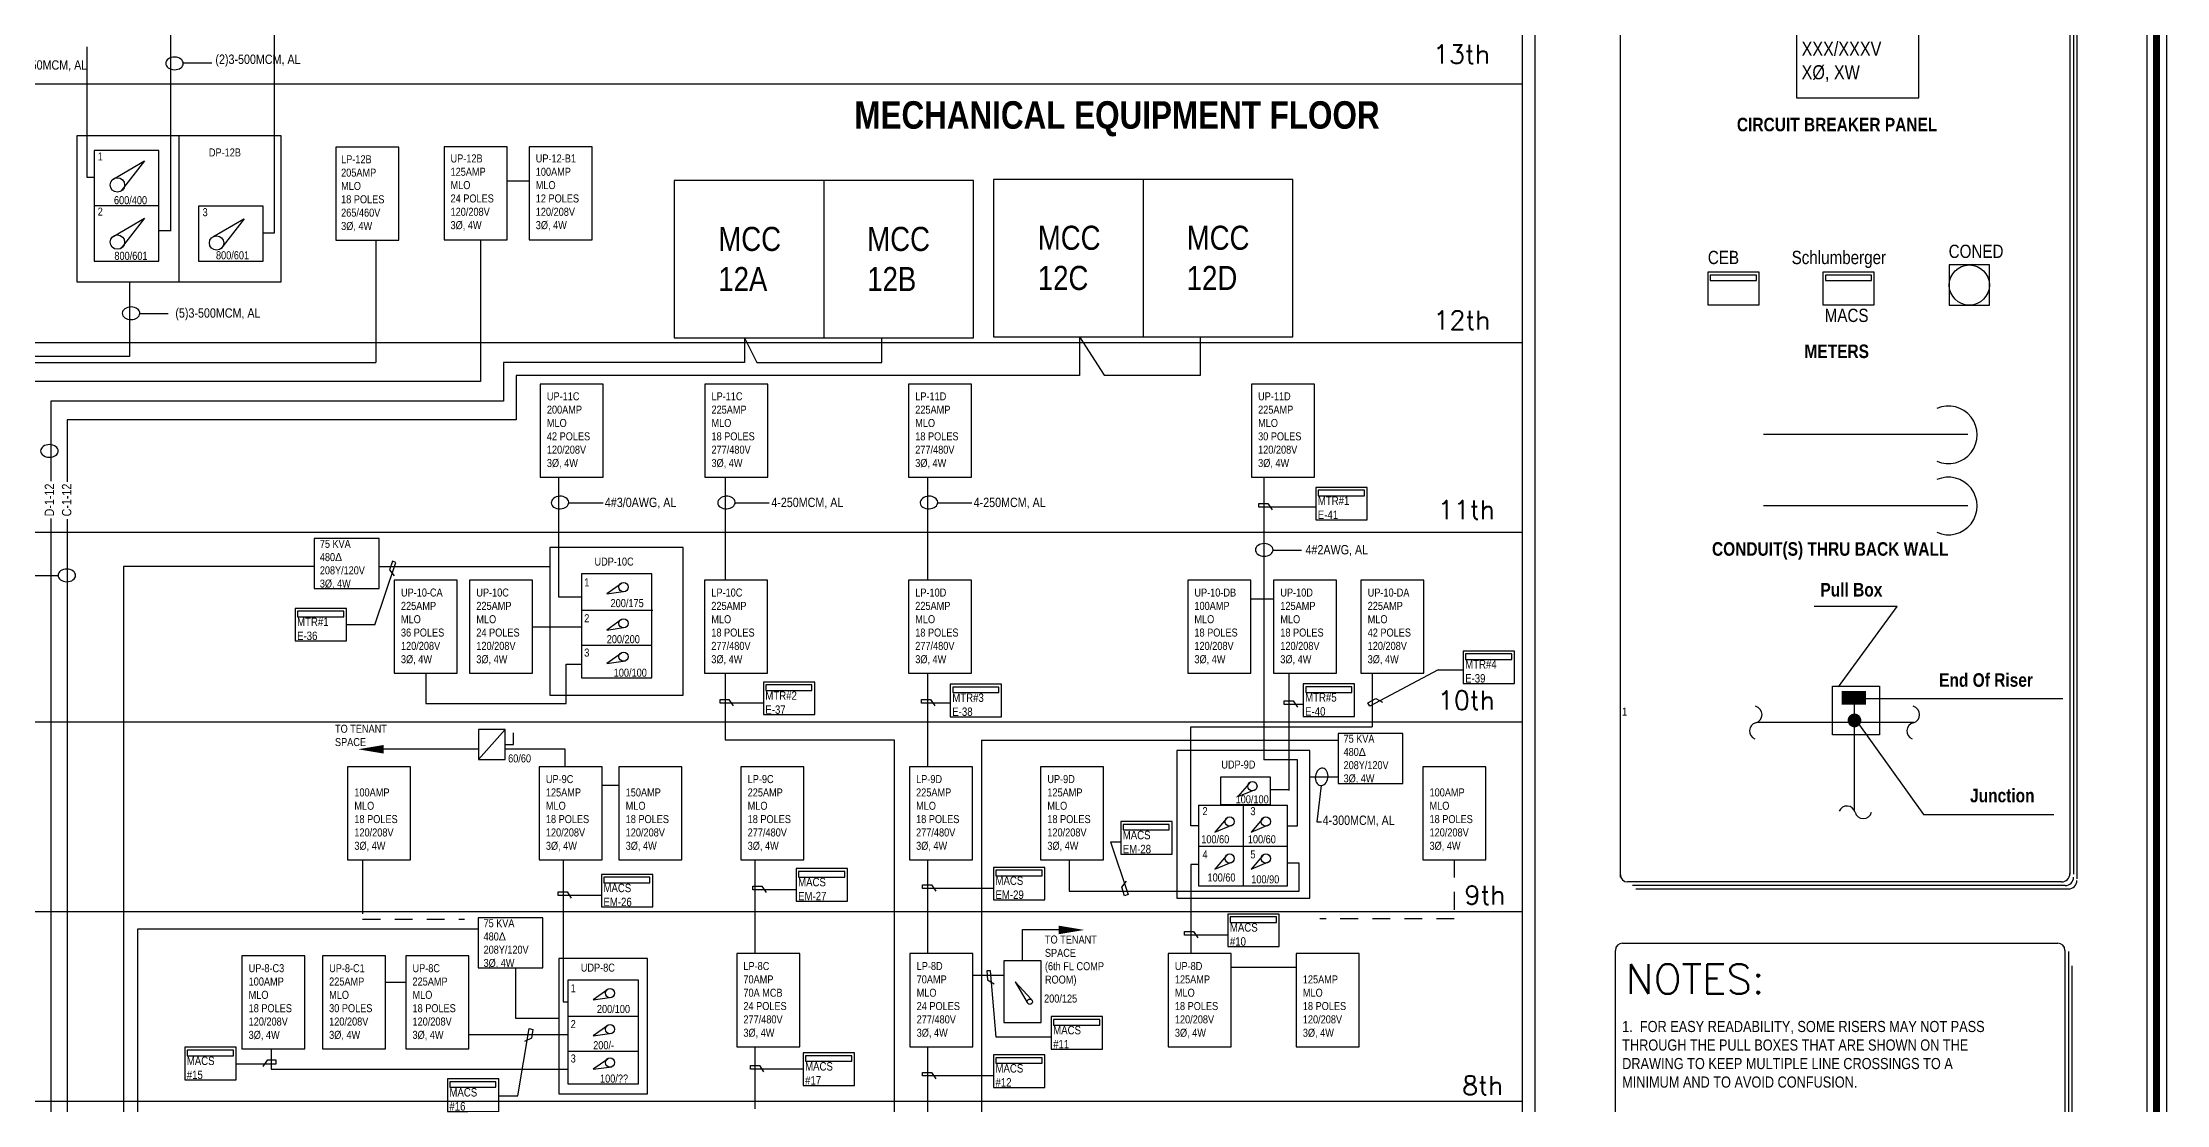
# Model space of a CAD drawing. Extents: x -4.2 to 35, y -7.8 to 73.6.
# Drawn here: x 20.05 to 34.96, y 6.31 to 13.76 of the extents above; entities that cross this region are included whole.
import ezdxf

# ---------------------------------------------------------------- set-up
doc = ezdxf.new("R2010")
doc.units = 0
doc.header["$MEASUREMENT"] = 0
doc.linetypes.add('HIDDEN2', pattern=[0.1875, 0.125, -0.0625])
doc.layers.get('0').update_dxf_attribs({"linetype": 'CONTINUOUS'})
for name, color, linetype in [('BOX', 3, 'CONTINUOUS'), ('FLOORS', 7, 'CONTINUOUS'), ('HIGH-VOLTAGE', 1, 'CONTINUOUS'), ('LOW-VOLTAGE', 5, 'CONTINUOUS'), ('METER', 220, 'CONTINUOUS'), ('PANELS', 3, 'CONTINUOUS'), ('PANELTEXT', 7, 'CONTINUOUS'), ('PULL-BOXES', 3, 'CONTINUOUS'), ('QUESTIONABLE', 8, 'HIDDEN2'), ('TITLE', 7, 'CONTINUOUS'), ('TITLE-BLOCK', 7, 'CONTINUOUS')]:
    doc.layers.add(name, color=color, linetype=linetype)
doc.styles.add('NOTESSTYLE2', font='techl___.ttf', dxfattribs={"height": 0.25})
doc.styles.get("Standard").update_dxf_attribs({"font": 'TXT.shx', "height": 1})

msp = doc.modelspace()

# ---------------------------------------------------------------- linework, layer by layer
for p, q in [((34.307, 15.329), (34.307, 10.1)), ((31.126, 10.107), (31.126, 15.129)), ((34.281, 15.152), (34.281, 10.1)), ((34.33, 15.129), (34.33, 9.996)), ((2.694, 13.467), (30.437, 13.467)), ((2.694, 11.654), (30.437, 11.654)), ((2.694, 10.324), (30.437, 10.324)), ((31.126, 7.905), (31.126, 10.11)), ((34.281, 10.11), (34.281, 7.925)), ((34.307, 10.103), (34.307, 7.925)), ((34.33, 10.001), (34.33, 7.892)), ((2.694, 8.994), (30.437, 8.994)), ((34.222, 7.871), (31.176, 7.871)), ((34.248, 7.846), (31.211, 7.846)), ((34.271, 7.821), (31.234, 7.821)), ((2.694, 7.664), (30.437, 7.664)), ((31.091, 3.287), (31.091, 7.391)), ((31.141, 7.441), (34.196, 7.441)), ((34.246, 7.391), (34.246, 3.294)), ((34.272, 7.383), (34.272, 3.269)), ((34.295, 7.282), (34.295, 3.245)), ((2.694, 6.334), (30.437, 6.334))]:
    msp.add_line(p, q)
for centre, radius, start, end in [((31.176, 7.921), 0.05, 180, 270), ((34.222, 7.929), 0.0585, 270, 360), ((34.248, 7.904), 0.0585, 270, 360), ((34.271, 7.88), 0.0585, 270, 360), ((31.141, 7.391), 0.05, 90, 180), ((34.196, 7.391), 0.05, 0, 90)]:
    msp.add_arc(centre, radius, start, end)
at = {"layer": 'BOX'}
for p, q in [((34.959, 36.029), (34.959, -7.814)), ((34.82, 35.863), (34.82, -7.655))]:
    msp.add_line(p, q, dxfattribs=at)
at = {"layer": 'BOX', "const_width": 0.05}
msp.add_lwpolyline([(34.889, 35.931), (34.889, -7.732), (34.734, -7.732)], dxfattribs=at)
at = {"layer": 'FLOORS'}
for p, q in [((30.525, 35.293), (30.525, -7.246)), ((30.437, 35.175), (30.437, -7.129))]:
    msp.add_line(p, q, dxfattribs=at)
at = {"layer": 'HIGH-VOLTAGE'}
for p, q in [((20.954, 12.434), (20.954, 14.557)), ((21.681, 12.422), (21.681, 14.56)), ((20.365, 13.726), (20.365, 12.813)), ((20.365, 12.813), (20.417, 12.813)), ((20.87, 12.438), (20.954, 12.438)), ((21.602, 12.422), (21.681, 12.422)), ((22.393, 12.371), (22.393, 11.513)), ((20.664, 12.078), (20.664, 11.555)), ((24.98, 11.686), (24.98, 11.512)), ((24.98, 11.686), (25.067, 11.512)), ((25.944, 11.512), (25.944, 11.684)), ((27.33, 11.694), (27.33, 11.422)), ((27.33, 11.694), (27.504, 11.423)), ((28.179, 11.423), (28.179, 11.694)), ((20.664, 11.555), (11.117, 11.555)), ((12.621, 11.513), (22.393, 11.513)), ((24.98, 11.512), (23.288, 11.512)), ((23.288, 11.512), (23.288, 11.241)), ((25.067, 11.512), (25.944, 11.512)), ((27.33, 11.422), (23.378, 11.422)), ((23.378, 11.422), (23.378, 11.112)), ((27.504, 11.423), (28.179, 11.423)), ((23.288, 11.241), (20.111, 11.241)), ((20.111, 11.241), (20.111, 10.68)), ((23.378, 11.112), (20.227, 11.112)), ((20.227, 11.112), (20.227, 10.677)), ((24.843, 10.71), (24.843, 9.986)), ((26.265, 10.71), (26.265, 9.986)), ((20.111, 10.42), (20.111, -2.244)), ((20.227, 10.415), (20.227, -2.251)), ((21.961, 10.082), (20.623, 10.082)), ((20.623, 10.082), (20.623, -1.983)), ((24.843, 9.334), (24.843, 8.866)), ((26.265, 9.334), (26.265, 8.678)), ((24.843, 8.866), (26.031, 8.866)), ((26.031, 8.866), (26.031, -2.001)), ((26.642, 8.865), (26.642, 5.832)), ((26.642, 8.865), (29.143, 8.865)), ((25.053, 8.026), (25.053, 7.368)), ((26.265, 8.026), (26.265, 7.368)), ((23.11, 7.539), (20.72, 7.539)), ((20.72, 7.539), (20.72, -1.992)), ((25.053, 6.715), (25.053, 6.279)), ((26.265, 6.715), (26.265, 3.119))]:
    msp.add_line(p, q, dxfattribs=at)
at = {"layer": 'HIGH-VOLTAGE', "color": 1}
for p, q in [((32.131, 11.01), (33.565, 11.01)), ((26.93, 7.317), (26.93, 7.537)), ((26.93, 7.537), (27.218, 7.537)), ((26.583, 7.217), (26.799, 7.217))]:
    msp.add_line(p, q, dxfattribs=at)
msp.add_arc((33.428, 11.006), 0.202, 246.1555, 113.8445, dxfattribs=at)
msp.add_solid([(27.185, 7.504), (27.365, 7.534), (27.185, 7.564)], dxfattribs=at)
at = {"layer": 'LOW-VOLTAGE'}
for p, q in [((23.314, 12.787), (23.469, 12.787)), ((23.126, 12.374), (23.126, 11.379)), ((23.126, 11.379), (16.956, 11.379)), ((23.674, 10.71), (23.674, 9.869)), ((28.625, 10.71), (28.625, 8.727)), ((32.131, 10.511), (33.565, 10.511)), ((22.415, 10.082), (23.611, 10.082)), ((23.674, 9.869), (23.835, 9.869)), ((28.532, 9.856), (28.693, 9.856)), ((23.835, 9.657), (23.493, 9.657)), ((23.729, 9.121), (23.729, 9.397)), ((23.729, 9.397), (23.835, 9.397)), ((22.743, 9.334), (22.743, 9.121)), ((28.8, 9.334), (28.8, 8.512)), ((29.385, 9.334), (29.385, 8.959)), ((22.743, 9.121), (23.729, 9.121)), ((32.77, 8.37), (32.77, 9.141)), ((28.113, 8.263), (28.113, 8.959)), ((28.113, 8.959), (29.385, 8.959)), ((32.087, 8.99), (33.186, 8.99)), ((22.413, 8.803), (23.114, 8.803)), ((23.301, 8.803), (23.718, 8.803)), ((23.718, 8.803), (23.718, 8.678)), ((28.86, 8.727), (28.625, 8.727)), ((28.86, 8.263), (28.86, 8.727)), ((23.981, 8.55), (24.099, 8.55)), ((28.672, 8.518), (28.8, 8.518)), ((28.948, 8.608), (29.145, 8.608)), ((28.165, 8.263), (28.113, 8.263)), ((28.791, 8.263), (28.86, 8.263)), ((22.3, 8.026), (22.3, 7.772)), ((23.707, 8.026), (23.707, 7.031)), ((27.259, 8.026), (27.259, 7.805)), ((28.165, 7.994), (28.113, 7.994)), ((28.113, 7.994), (28.113, 7.368)), ((28.871, 8.002), (28.791, 8.002)), ((28.871, 7.805), (28.871, 8.002)), ((27.259, 7.805), (28.871, 7.805)), ((22.46, 7.169), (22.603, 7.169)), ((23.373, 7.269), (23.373, 6.916)), ((28.394, 7.274), (28.851, 7.274)), ((23.707, 7.031), (23.739, 7.031)), ((23.373, 6.916), (23.674, 6.916)), ((23.045, 6.801), (23.739, 6.801)), ((21.657, 6.7), (21.657, 6.558)), ((21.657, 6.558), (23.739, 6.558))]:
    msp.add_line(p, q, dxfattribs=at)
at = {"layer": 'LOW-VOLTAGE', "const_width": 0.0967}
msp.add_lwpolyline([(32.679, 9.161), (32.849, 9.161)], dxfattribs=at)
at = {"layer": 'LOW-VOLTAGE', "const_width": 0.0483}
msp.add_lwpolyline([(32.745, 9.003, 1), (32.793, 9.003, 1)], format="xyb", close=True, dxfattribs=at)
at = {"layer": 'LOW-VOLTAGE'}
for centre, radius, start, end in [((33.428, 10.507), 0.202, 246.1555, 113.8445), ((32.06, 9.044), 0.0603, 284.8732, 75.1268), ((33.165, 9.044), 0.0603, 284.8732, 75.1268), ((32.091, 8.929), 0.0591, 104.8732, 247.9788), ((33.196, 8.929), 0.0591, 104.8732, 247.9788), ((32.716, 8.344), 0.0591, 14.8732, 157.9788), ((32.831, 8.375), 0.0603, 194.8732, 345.1268)]:
    msp.add_arc(centre, radius, start, end, dxfattribs=at)
msp.add_solid([(22.448, 8.831), (22.268, 8.801), (22.448, 8.771)], dxfattribs=at)
at = {"layer": 'METER'}
for p, q in [((33.716, 12.197), (33.434, 12.197)), ((33.434, 12.197), (33.434, 11.915)), ((33.716, 11.915), (33.716, 12.197)), ((33.434, 11.915), (33.716, 11.915)), ((28.59, 10.499), (28.59, 10.525)), ((28.59, 10.525), (28.653, 10.525)), ((28.989, 10.499), (28.59, 10.499)), ((28.653, 10.525), (28.682, 10.48)), ((22.385, 9.674), (22.534, 10.111)), ((22.51, 10.119), (22.489, 10.059)), ((22.489, 10.059), (22.522, 10.017)), ((22.534, 10.111), (22.51, 10.119)), ((22.187, 9.675), (22.386, 9.675)), ((29.848, 9.359), (29.367, 9.104)), ((29.848, 9.359), (30.023, 9.359)), ((24.808, 9.124), (24.808, 9.149)), ((24.808, 9.149), (24.871, 9.149)), ((25.113, 9.124), (24.808, 9.124)), ((24.871, 9.149), (24.901, 9.105)), ((26.223, 9.124), (26.223, 9.149)), ((26.223, 9.149), (26.286, 9.149)), ((26.424, 9.124), (26.223, 9.124)), ((26.286, 9.149), (26.316, 9.105)), ((28.767, 9.115), (28.767, 9.141)), ((28.767, 9.141), (28.83, 9.141)), ((28.901, 9.115), (28.767, 9.115)), ((28.83, 9.141), (28.86, 9.096)), ((29.355, 9.127), (29.411, 9.157)), ((29.367, 9.104), (29.355, 9.127)), ((29.411, 9.157), (29.458, 9.131)), ((27.549, 8.152), (27.672, 7.782)), ((27.549, 8.152), (27.621, 8.152)), ((23.672, 7.775), (23.672, 7.801)), ((23.672, 7.801), (23.735, 7.801)), ((23.976, 7.775), (23.672, 7.775)), ((23.735, 7.801), (23.764, 7.756)), ((25.038, 7.815), (25.038, 7.841)), ((25.038, 7.841), (25.101, 7.841)), ((25.342, 7.815), (25.038, 7.815)), ((25.101, 7.841), (25.131, 7.797)), ((26.23, 7.825), (26.23, 7.851)), ((26.23, 7.851), (26.292, 7.851)), ((26.727, 7.825), (26.23, 7.825)), ((26.292, 7.851), (26.322, 7.806)), ((27.628, 7.834), (27.66, 7.876)), ((27.647, 7.774), (27.628, 7.834)), ((27.672, 7.782), (27.647, 7.774)), ((28.068, 7.497), (28.068, 7.523)), ((28.068, 7.523), (28.13, 7.523)), ((28.372, 7.497), (28.068, 7.497)), ((28.13, 7.523), (28.16, 7.479)), ((26.706, 7.248), (26.68, 7.247)), ((26.68, 7.247), (26.685, 7.184)), ((26.685, 7.184), (26.731, 7.157)), ((26.745, 6.783), (26.706, 7.248)), ((23.39, 6.37), (23.469, 6.842)), ((23.484, 6.775), (23.435, 6.753)), ((23.469, 6.842), (23.494, 6.837)), ((23.494, 6.837), (23.484, 6.775)), ((27.132, 6.783), (26.745, 6.783)), ((21.413, 6.595), (21.693, 6.595)), ((21.63, 6.621), (21.6, 6.577)), ((21.693, 6.621), (21.63, 6.621)), ((21.693, 6.595), (21.693, 6.621)), ((25.021, 6.557), (25.021, 6.583)), ((25.021, 6.583), (25.084, 6.583)), ((25.084, 6.583), (25.113, 6.538)), ((25.391, 6.557), (25.021, 6.557)), ((26.23, 6.51), (26.23, 6.535)), ((26.23, 6.535), (26.292, 6.535)), ((26.727, 6.51), (26.23, 6.51)), ((26.292, 6.535), (26.322, 6.491)), ((23.255, 6.37), (23.39, 6.37))]:
    msp.add_line(p, q, dxfattribs=at)
for points in [[(31.74, 11.918), (32.101, 11.918), (32.101, 12.146), (31.74, 12.146)], [(31.757, 12.087), (32.081, 12.087), (32.081, 12.126), (31.757, 12.126)], [(32.548, 11.918), (32.908, 11.918), (32.908, 12.146), (32.548, 12.146)], [(32.565, 12.087), (32.888, 12.087), (32.888, 12.126), (32.565, 12.126)], [(28.989, 10.409), (29.35, 10.409), (29.35, 10.637), (28.989, 10.637)], [(29.006, 10.578), (29.33, 10.578), (29.33, 10.618), (29.006, 10.618)], [(21.826, 9.561), (22.187, 9.561), (22.187, 9.788), (21.826, 9.788)], [(21.843, 9.729), (22.167, 9.729), (22.167, 9.769), (21.843, 9.769)], [(30.023, 9.262), (30.384, 9.262), (30.384, 9.49), (30.023, 9.49)], [(30.04, 9.431), (30.364, 9.431), (30.364, 9.47), (30.04, 9.47)], [(25.113, 9.044), (25.473, 9.044), (25.473, 9.272), (25.113, 9.272)], [(25.129, 9.213), (25.453, 9.213), (25.453, 9.252), (25.129, 9.252)], [(26.424, 9.029), (26.784, 9.029), (26.784, 9.257), (26.424, 9.257)], [(28.901, 9.031), (29.261, 9.031), (29.261, 9.259), (28.901, 9.259)], [(26.441, 9.198), (26.764, 9.198), (26.764, 9.237), (26.441, 9.237)], [(28.918, 9.2), (29.241, 9.2), (29.241, 9.239), (28.918, 9.239)], [(27.621, 8.066), (27.981, 8.066), (27.981, 8.294), (27.621, 8.294)], [(27.637, 8.235), (27.961, 8.235), (27.961, 8.274), (27.637, 8.274)], [(23.976, 7.695), (24.337, 7.695), (24.337, 7.923), (23.976, 7.923)], [(23.993, 7.864), (24.316, 7.864), (24.316, 7.903), (23.993, 7.903)], [(25.342, 7.736), (25.703, 7.736), (25.703, 7.964), (25.342, 7.964)], [(25.359, 7.904), (25.683, 7.904), (25.683, 7.944), (25.359, 7.944)], [(26.727, 7.745), (27.088, 7.745), (27.088, 7.973), (26.727, 7.973)], [(26.744, 7.914), (27.068, 7.914), (27.068, 7.953), (26.744, 7.953)], [(28.372, 7.417), (28.732, 7.417), (28.732, 7.645), (28.372, 7.645)], [(28.389, 7.586), (28.712, 7.586), (28.712, 7.625), (28.389, 7.625)], [(27.132, 6.698), (27.493, 6.698), (27.493, 6.926), (27.132, 6.926)], [(27.149, 6.867), (27.473, 6.867), (27.473, 6.906), (27.149, 6.906)], [(21.052, 6.483), (21.413, 6.483), (21.413, 6.711), (21.052, 6.711)], [(21.069, 6.652), (21.393, 6.652), (21.393, 6.691), (21.069, 6.691)], [(25.391, 6.444), (25.752, 6.444), (25.752, 6.672), (25.391, 6.672)], [(25.408, 6.613), (25.732, 6.613), (25.732, 6.652), (25.408, 6.652)], [(26.727, 6.43), (27.088, 6.43), (27.088, 6.658), (26.727, 6.658)], [(26.744, 6.599), (27.068, 6.599), (27.068, 6.638), (26.744, 6.638)], [(22.895, 6.262), (23.255, 6.262), (23.255, 6.49), (22.895, 6.49)], [(22.912, 6.431), (23.235, 6.431), (23.235, 6.47), (22.912, 6.47)]]:
    msp.add_lwpolyline(points, close=True, dxfattribs=at)
msp.add_ellipse((33.575, 12.056), major_axis=(0.141, 0), ratio=0.999052, dxfattribs=at)
at = {"layer": 'PANELS'}
for p, q in [((21.011, 13.102), (21.011, 12.078)), ((20.553, 12.8), (20.77, 12.927)), ((20.77, 12.927), (20.606, 12.716)), ((25.536, 12.789), (25.536, 11.686)), ((27.778, 12.797), (27.778, 11.694)), ((20.87, 12.612), (20.419, 12.612)), ((20.553, 12.399), (20.77, 12.526)), ((20.77, 12.526), (20.606, 12.315)), ((21.249, 12.393), (21.466, 12.52)), ((21.469, 12.52), (21.305, 12.309)), ((24.116, 9.964), (24.014, 9.891)), ((24.014, 9.891), (24.145, 9.909)), ((24.116, 9.71), (24.014, 9.637)), ((24.014, 9.637), (24.145, 9.656)), ((24.116, 9.476), (24.014, 9.403)), ((24.014, 9.403), (24.145, 9.422)), ((23.114, 8.729), (23.301, 8.939)), ((23.301, 8.834), (23.359, 8.834)), ((23.359, 8.834), (23.359, 8.916)), ((28.524, 8.564), (28.442, 8.469)), ((28.442, 8.469), (28.565, 8.518)), ((28.165, 8.408), (28.791, 8.408)), ((28.165, 8.408), (28.165, 7.844)), ((28.478, 8.408), (28.478, 7.845)), ((28.478, 8.408), (28.478, 8.087)), ((28.791, 7.844), (28.791, 8.408)), ((28.363, 8.315), (28.281, 8.22)), ((28.281, 8.22), (28.404, 8.27)), ((28.617, 8.315), (28.535, 8.22)), ((28.535, 8.22), (28.658, 8.27)), ((28.165, 8.122), (28.789, 8.122)), ((28.363, 8.057), (28.281, 7.961)), ((28.617, 8.057), (28.535, 7.961)), ((28.281, 7.961), (28.404, 8.011)), ((28.535, 7.961), (28.658, 8.011)), ((28.165, 7.844), (28.791, 7.844)), ((26.991, 7.049), (26.88, 7.171)), ((26.88, 7.171), (26.964, 7.026)), ((24.021, 7.117), (23.918, 7.045)), ((23.918, 7.045), (24.049, 7.063)), ((24.021, 6.864), (23.918, 6.791)), ((23.918, 6.791), (24.049, 6.81)), ((24.021, 6.629), (23.918, 6.557)), ((23.918, 6.557), (24.049, 6.575))]:
    msp.add_line(p, q, dxfattribs=at)
for points in [[(32.363, 13.368), (33.221, 13.368), (33.221, 14.5), (32.363, 14.5)], [(20.294, 12.078), (21.728, 12.078), (21.728, 13.102), (20.294, 13.102)], [(20.417, 12.224), (20.87, 12.224), (20.87, 13), (20.417, 13)], [(22.112, 12.371), (22.554, 12.371), (22.554, 13.023), (22.112, 13.023)], [(22.872, 12.374), (23.314, 12.374), (23.314, 13.026), (22.872, 13.026)], [(23.469, 12.374), (23.911, 12.374), (23.911, 13.026), (23.469, 13.026)], [(24.486, 11.686), (26.586, 11.686), (26.586, 12.789), (24.486, 12.789)], [(26.728, 11.694), (28.828, 11.694), (28.828, 12.797), (26.728, 12.797)], [(21.149, 12.224), (21.602, 12.224), (21.602, 12.61), (21.149, 12.61)], [(23.546, 10.71), (23.988, 10.71), (23.988, 11.362), (23.546, 11.362)], [(24.701, 10.71), (25.143, 10.71), (25.143, 11.362), (24.701, 11.362)], [(26.131, 10.71), (26.572, 10.71), (26.572, 11.362), (26.131, 11.362)], [(28.537, 10.71), (28.979, 10.71), (28.979, 11.362), (28.537, 11.362)], [(21.961, 9.928), (22.415, 9.928), (22.415, 10.278), (21.961, 10.278)], [(23.614, 9.18), (24.549, 9.18), (24.549, 10.216), (23.614, 10.216)], [(22.522, 9.334), (22.964, 9.334), (22.964, 9.986), (22.522, 9.986)], [(23.051, 9.334), (23.493, 9.334), (23.493, 9.986), (23.051, 9.986)], [(24.7, 9.334), (25.142, 9.334), (25.142, 9.986), (24.7, 9.986)], [(26.131, 9.334), (26.572, 9.334), (26.572, 9.986), (26.131, 9.986)], [(28.09, 9.334), (28.532, 9.334), (28.532, 9.986), (28.09, 9.986)], [(28.693, 9.334), (29.134, 9.334), (29.134, 9.986), (28.693, 9.986)], [(29.306, 9.334), (29.748, 9.334), (29.748, 9.986), (29.306, 9.986)], [(32.614, 9.244), (32.944, 9.244), (32.944, 8.903), (32.614, 8.903)], [(23.114, 8.729), (23.301, 8.729), (23.301, 8.939), (23.114, 8.939)], [(29.145, 8.562), (29.599, 8.562), (29.599, 8.911), (29.145, 8.911)], [(22.195, 8.026), (22.637, 8.026), (22.637, 8.678), (22.195, 8.678)], [(23.539, 8.026), (23.981, 8.026), (23.981, 8.678), (23.539, 8.678)], [(24.099, 8.026), (24.541, 8.026), (24.541, 8.678), (24.099, 8.678)], [(24.955, 8.026), (25.397, 8.026), (25.397, 8.678), (24.955, 8.678)], [(26.137, 8.026), (26.579, 8.026), (26.579, 8.678), (26.137, 8.678)], [(27.058, 8.026), (27.5, 8.026), (27.5, 8.678), (27.058, 8.678)], [(28.014, 7.758), (28.948, 7.758), (28.948, 8.793), (28.014, 8.793)], [(29.74, 8.026), (30.182, 8.026), (30.182, 8.678), (29.74, 8.678)], [(28.32, 8.414), (28.672, 8.414), (28.672, 8.606), (28.32, 8.606)], [(23.11, 7.269), (23.564, 7.269), (23.564, 7.618), (23.11, 7.618)], [(21.453, 6.7), (21.895, 6.7), (21.895, 7.353), (21.453, 7.353)], [(22.018, 6.7), (22.46, 6.7), (22.46, 7.353), (22.018, 7.353)], [(22.603, 6.7), (23.045, 6.7), (23.045, 7.353), (22.603, 7.353)], [(24.925, 6.715), (25.367, 6.715), (25.367, 7.368), (24.925, 7.368)], [(26.141, 6.715), (26.583, 6.715), (26.583, 7.368), (26.141, 7.368)], [(26.799, 6.885), (27.062, 6.885), (27.062, 7.317), (26.799, 7.317)], [(27.953, 6.715), (28.394, 6.715), (28.394, 7.368), (27.953, 7.368)], [(28.851, 6.715), (29.293, 6.715), (29.293, 7.368), (28.851, 7.368)]]:
    msp.add_lwpolyline(points, close=True, dxfattribs=at)
for centre, radius in [((20.579, 12.758), 0.0505), ((20.579, 12.357), 0.0505), ((21.275, 12.351), 0.0505), ((24.131, 9.938), 0.0324), ((24.131, 9.684), 0.0324), ((24.131, 9.45), 0.0324), ((28.544, 8.542), 0.0324), ((28.384, 8.294), 0.0324), ((28.638, 8.294), 0.0324), ((28.384, 8.035), 0.0324), ((28.638, 8.035), 0.0324), ((24.036, 7.091), 0.0324), ((26.982, 7.031), 0.0188), ((24.036, 6.838), 0.0324), ((24.036, 6.604), 0.0324)]:
    msp.add_circle(centre, radius, dxfattribs=at)
at = {"layer": 'PANELTEXT'}
for p, q in [((21.043, 13.615), (21.242, 13.615)), ((20.736, 11.857), (20.936, 11.857)), ((23.747, 10.53), (23.987, 10.53)), ((24.915, 10.53), (25.154, 10.53)), ((26.335, 10.53), (26.575, 10.53)), ((28.688, 10.197), (28.888, 10.197)), ((19.951, 10.019), (20.163, 10.019)), ((29.026, 8.546), (28.997, 8.291)), ((28.997, 8.291), (29.029, 8.291))]:
    msp.add_line(p, q, dxfattribs=at)
at = {"layer": 'PANELTEXT', "extrusion": (0, 0, -1)}
for centre, major_axis in [((20.98, 13.61), (-0.0616, 0.0004)), ((20.675, 11.858), (-0.0616, 0.0004)), ((20.102, 10.893), (-0.0616, 0.0004)), ((23.685, 10.531), (0.0615, 0.0028)), ((24.853, 10.531), (0.0615, 0.0028)), ((26.274, 10.531), (0.0615, 0.0028)), ((28.627, 10.199), (-0.0616, 0.0004)), ((20.224, 10.02), (-0.0616, 0.0004)), ((29.03, 8.607), (0.009, 0.0609))]:
    msp.add_ellipse(centre, major_axis=major_axis, ratio=0.716701, dxfattribs=at)
at = {"layer": 'PULL-BOXES'}
for p, q in [((23.842, 9.776), (24.337, 9.776)), ((23.835, 9.53), (24.33, 9.53)), ((23.747, 6.93), (24.235, 6.93)), ((23.739, 6.684), (24.235, 6.684))]:
    msp.add_line(p, q, dxfattribs=at)
for points in [[(23.835, 9.301), (24.33, 9.301), (24.33, 10.03), (23.835, 10.03)], [(23.676, 6.385), (24.3, 6.385), (24.3, 7.333), (23.676, 7.333)], [(23.739, 6.454), (24.235, 6.454), (24.235, 7.183), (23.739, 7.183)]]:
    msp.add_lwpolyline(points, close=True, dxfattribs=at)
at = {"layer": 'QUESTIONABLE', "color": 5}
for p, q in [((29.961, 8.026), (29.961, 7.611)), ((22.3, 7.772), (22.3, 7.61)), ((22.3, 7.61), (23.014, 7.61)), ((29.961, 7.611), (29.017, 7.611))]:
    msp.add_line(p, q, dxfattribs=at)
at = {"layer": 'TITLE'}
for p, q in [((33.069, 9.803), (32.485, 9.803)), ((32.658, 9.238), (33.069, 9.803)), ((32.812, 9.156), (34.231, 9.156)), ((32.781, 9.002), (33.254, 8.344)), ((33.254, 8.344), (34.169, 8.344))]:
    msp.add_line(p, q, dxfattribs=at)

# ---------------------------------------------------------------- texts
at = {"layer": 'FLOORS'}
for s, p in [('13th', (29.811, 13.609)), ('12th', (29.814, 11.744)), ('11th', (29.845, 10.415)), ('10th', (29.845, 9.079)), ('9th', (30.032, 7.713)), ('8th', (30.016, 6.378))]:
    msp.add_text(s, height=0.1313, dxfattribs=at).set_placement(p)
at = {"layer": 'METER', "char_height": 0.0589, "attachment_point": 1, "style": 'NOTESSTYLE2'}
for s, insert in [('MTR#1\\PE-41', (29.003, 10.573)), ('MTR#1\\PE-36', (21.84, 9.724)), ('MTR#4\\PE-39', (30.037, 9.426)), ('MTR#2\\PE-37', (25.126, 9.207)), ('MTR#3\\PE-38', (26.438, 9.192)), ('MTR#5\\PE-40', (28.914, 9.194)), ('MACS\\PEM-28', (27.634, 8.229)), ('MACS\\PEM-29', (26.741, 7.909)), ('MACS\\PEM-26', (23.99, 7.858)), ('MACS\\PEM-27', (25.356, 7.899)), ('MACS\\P#10', (28.386, 7.581)), ('MACS\\P#11', (27.146, 6.861)), ('MACS\\P#15', (21.066, 6.646)), ('MACS\\P#17', (25.405, 6.607)), ('MACS\\P#12', (26.741, 6.593)), ('MACS\\P#16', (22.909, 6.425))]:
    msp.add_mtext(s, dxfattribs=dict(at, insert=insert))
at = {"layer": 'PANELTEXT', "attachment_point": 1, "style": 'NOTESSTYLE2'}
for s, insert, char_height in [('XX-XX-X\\PXXXAMP\\PXXXA MCB\\PXX POLES\\PXXX/XXXV\\PXØ, XW', (32.398, 14.421), 0.0988), ('(2)3-350MCM, AL', (19.77, 13.632), 0.06563), ('(2)3-500MCM, AL', (21.267, 13.672), 0.06563), ('\\fTechnicBold|b0|i0|c2|p2;MECHANICAL EQUIPMENT FLOOR', (25.751, 13.345), 0.19244), ('1', (20.441, 12.986), 0.0561), ('DP-12B', (21.221, 13.014), 0.0561), ('UP-12B\\P125AMP\\PMLO\\P24 POLES\\P120/208V\\P3Ø, 4W', (22.917, 12.972), 0.0561), ('UP-12-B1\\P100AMP\\PMLO\\P12 POLES\\P120/208V\\P3Ø, 4W', (23.515, 12.972), 0.0561), ('LP-12B\\P205AMP\\PMLO\\P18 POLES\\P265/460V\\P3Ø, 4W', (22.149, 12.966), 0.0561), ('600/400', (20.555, 12.679), 0.0561), ('2', (20.441, 12.599), 0.0561), ('3', (21.177, 12.595), 0.0561), ('MCC\\P12B', (25.841, 12.464), 0.1689), ('MCC\\P12C', (27.038, 12.472), 0.1689), ('800\\C7;/601', (20.558, 12.289), 0.05615), ('800/601', (21.271, 12.293), 0.0561), ('CEB', (31.74, 12.296), 0.093), ('Schlumberger', (32.328, 12.296), 0.09296), ('CONED', (33.43, 12.339), 0.093), ('(5)3-500MCM, AL', (20.986, 11.893), 0.06563), ('MACS', (32.56, 11.89), 0.093), ('UP-11C\\P200AMP\\PMLO\\P42 POLES\\P120/208V\\P3Ø, 4W', (23.593, 11.304), 0.0561), ('LP-11C\\P225AMP\\PMLO\\P18 POLES\\P277/480V\\P3Ø, 4W', (24.748, 11.304), 0.0561), ('LP-11D\\P225AMP\\PMLO\\P18 POLES\\P277/480V\\P3Ø, 4W', (26.178, 11.304), 0.0561), ('UP-11D\\P225AMP\\PMLO\\P30 POLES\\P120/208V\\P3Ø, 4W', (28.584, 11.304), 0.0561), ('4#3/0AWG, AL', (24, 10.565), 0.06563), ('4-250MCM, AL', (25.168, 10.565), 0.06563), ('4-250MCM, AL', (26.588, 10.565), 0.06563), ('75 KVA\\P480\\Fgreekc.shx;D\\P\\fTechnicLite|b0|i0|c2|p2;208Y/120V\\P3Ø, 4W', (22, 10.269), 0.05567), ('UDP-10C', (23.927, 10.145), 0.0561), ('4#2AWG, AL', (28.917, 10.233), 0.0656), ('1', (23.855, 9.999), 0.0561), ('UP-10-CA\\P225AMP\\PMLO\\P36 POLES\\P120/208V\\P3Ø, 4W', (22.569, 9.928), 0.0561), ('UP-10C\\P225AMP\\PMLO\\P24 POLES\\P120/208V\\P3Ø, 4W', (23.098, 9.928), 0.0561), ('2\\C7;00/175', (24.04, 9.854), 0.05615), ('LP-10C\\P225AMP\\PMLO\\P18 POLES\\P277/480V\\P3Ø, 4W', (24.747, 9.928), 0.0561), ('LP-10D\\P225AMP\\PMLO\\P18 POLES\\P277/480V\\P3Ø, 4W', (26.178, 9.928), 0.0561), ('UP-10-DB\\P100AMP\\PMLO\\P18 POLES\\P120/208V\\P3Ø, 4W', (28.137, 9.928), 0.0561), ('UP-10D\\P125AMP\\PMLO\\P18 POLES\\P120/208V\\P3Ø, 4W', (28.74, 9.928), 0.0561), ('UP-10-DA\\P225AMP\\PMLO\\P42 POLES\\P120/208V\\P3Ø, 4W', (29.353, 9.928), 0.0561), ('2', (23.855, 9.748), 0.0561), ('2\\C7;00/200', (24.013, 9.601), 0.05615), ('3', (23.855, 9.507), 0.0561), ('100\\C7;/100', (24.062, 9.366), 0.05615), ('1', (31.138, 9.093), 0.0561), ('TO TENANT\\PSPACE', (22.106, 8.973), 0.0561), ('75 KVA\\P480\\Fgreekc.shx;D\\P\\fTechnicLite|b0|i0|c2|p2;208Y/120V\\P3Ø, 4W', (29.184, 8.903), 0.05567), ('60/60', (23.321, 8.765), 0.0561), ('UDP-9D', (28.326, 8.722), 0.0561), ('\\P100AMP\\PMLO\\P18 POLES\\P120/208V\\P3Ø, 4W', (22.242, 8.62), 0.0561), ('UP-9C\\P125AMP\\PMLO\\P18 POLES\\P120/208V\\P3Ø, 4W', (23.586, 8.62), 0.0561), ('\\P150AMP\\PMLO\\P18 POLES\\P120/208V\\P3Ø, 4W', (24.146, 8.62), 0.0561), ('LP-9C\\P225AMP\\PMLO\\P18 POLES\\P277/480V\\P3Ø, 4W', (25.002, 8.62), 0.0561), ('LP-9D\\P225AMP\\PMLO\\P18 POLES\\P277/480V\\P3Ø, 4W', (26.184, 8.62), 0.0561), ('UP-9D\\P125AMP\\PMLO\\P18 POLES\\P120/208V\\P3Ø, 4W', (27.105, 8.62), 0.0561), ('\\P100AMP\\PMLO\\P18 POLES\\P120/208V\\P3Ø, 4W', (29.787, 8.62), 0.0561), ('2', (28.194, 8.395), 0.0561), ('1\\C7;00/100', (28.426, 8.478), 0.05615), ('3', (28.53, 8.395), 0.0561), ('\\C7;100/60', (28.185, 8.198), 0.0561), ('\\C7;100/60', (28.512, 8.198), 0.0561), ('4-300MCM, AL', (29.037, 8.336), 0.06563), ('4', (28.194, 8.092), 0.0561), ('5', (28.53, 8.092), 0.0561), ('\\C7;100/60', (28.229, 7.93), 0.0561), ('\\C7;100/90', (28.536, 7.917), 0.0561), ('75 KVA\\P480\\Fgreekc.shx;D\\P\\fTechnicLite|b0|i0|c2|p2;208Y/120V\\P3Ø, 4W', (23.149, 7.609), 0.05567), ('TO TENANT\\PSPACE \\P(6th FL COMP\\PROOM)', (27.088, 7.495), 0.05615), ('LP-8C\\P70AMP\\P70A MCB\\P24 POLES\\P277/480V\\P3Ø, 4W', (24.972, 7.309), 0.0561), ('LP-8D\\P70AMP\\PMLO\\P24 POLES\\P277/480V\\P3Ø, 4W', (26.188, 7.309), 0.0561), ('UP-8D\\P125AMP\\PMLO\\P18 POLES\\P120/208V\\P3Ø, 4W', (28, 7.309), 0.0561), ('UP-8-C3\\P100AMP\\PMLO\\P18 POLES\\P120/208V\\P3Ø, 4W', (21.5, 7.294), 0.0561), ('UP-8-C1\\P225AMP\\PMLO\\P30 POLES\\P120/208V\\P3Ø, 4W', (22.065, 7.294), 0.0561), ('UP-8C\\P225AMP\\PMLO\\P18 POLES\\P120/208V\\P3Ø, 4W', (22.65, 7.294), 0.0561), ('UDP-8C', (23.831, 7.298), 0.0561), ('\\P125AMP\\PMLO\\P18 POLES\\P120/208V\\P3Ø, 4W', (28.898, 7.309), 0.0561), ('1', (23.76, 7.153), 0.0561), ('2\\C7;00/100', (23.944, 7.008), 0.05615), ('200/125', (27.082, 7.081), 0.0561), ('2', (23.76, 6.902), 0.0561), ('1.  FOR EASY READABILITY, SOME RISERS MAY NOT PASS \\PTHROUGH THE PULL BOXES THAT ARE SHOWN ON THE \\PDRAWING TO KEEP MULTIPLE LINE CROSSINGS TO A\\PMINIMUM AND TO AVOID CONFUSION.\\P\\P2. IN THE EVENT THAT LINES DO CROSS AND THEY ARE \\POF THE SAME COLOR THE LINES ALWAYS CONTINUE IN \\PTHE SAME DIRECTION THEY WERE HEADING BEFORE THEY \\PCROSSED.', (31.139, 6.896), 0.07789), ('2\\C7;00/-', (23.918, 6.754), 0.0561), ('3', (23.76, 6.661), 0.0561), ('100\\C7;/??', (23.966, 6.52), 0.0561)]:
    msp.add_mtext(s, dxfattribs=dict(at, insert=insert, char_height=char_height))
at = {"layer": 'PANELTEXT', "char_height": 0.09486, "attachment_point": 1}
for s, insert in [('\\fTechnicLite|b1|i0|c2|p2;CIRCUIT BREAKER PANEL', (31.944, 13.229)), ('\\fTechnicLite|b1|i0|c2|p2;METERS', (32.418, 11.639)), ('\\fTechnicLite|b1|i0|c2|p2;CONDUIT(S) THRU BACK WALL', (31.769, 10.253)), ('\\fTechnicLite|b1|i0|c2|p2;Pull Box', (32.53, 9.967)), ('\\fTechnicLite|b1|i0|c2|p2;End Of Riser', (33.363, 9.334)), ('\\fTechnicLite|b1|i0|c2|p2;Junction', (33.58, 8.524))]:
    msp.add_mtext(s, dxfattribs=dict(at, insert=insert))
at = {"layer": 'PANELTEXT', "color": 40, "insert": (24.796, 12.464), "char_height": 0.1689, "attachment_point": 1, "style": 'NOTESSTYLE2'}
msp.add_mtext('MCC\\P12A', dxfattribs=at)
at = {"layer": 'PANELTEXT', "color": 40, "lineweight": 25, "insert": (28.083, 12.472), "char_height": 0.1689, "attachment_point": 1, "style": 'NOTESSTYLE2'}
msp.add_mtext('MCC\\P12D', dxfattribs=at)
at = {"layer": 'PANELTEXT', "char_height": 0.0656, "attachment_point": 1, "rotation": 90, "style": 'NOTESSTYLE2'}
for s, insert in [('D-1-12', (20.069, 10.434)), ('C-1-12', (20.19, 10.434))]:
    msp.add_mtext(s, dxfattribs=dict(at, insert=insert))
at = {"layer": 'TITLE-BLOCK'}
msp.add_text('NOTES:', height=0.2088, dxfattribs=at).set_placement((31.163, 7.085))

doc.saveas('drawing.dxf')
